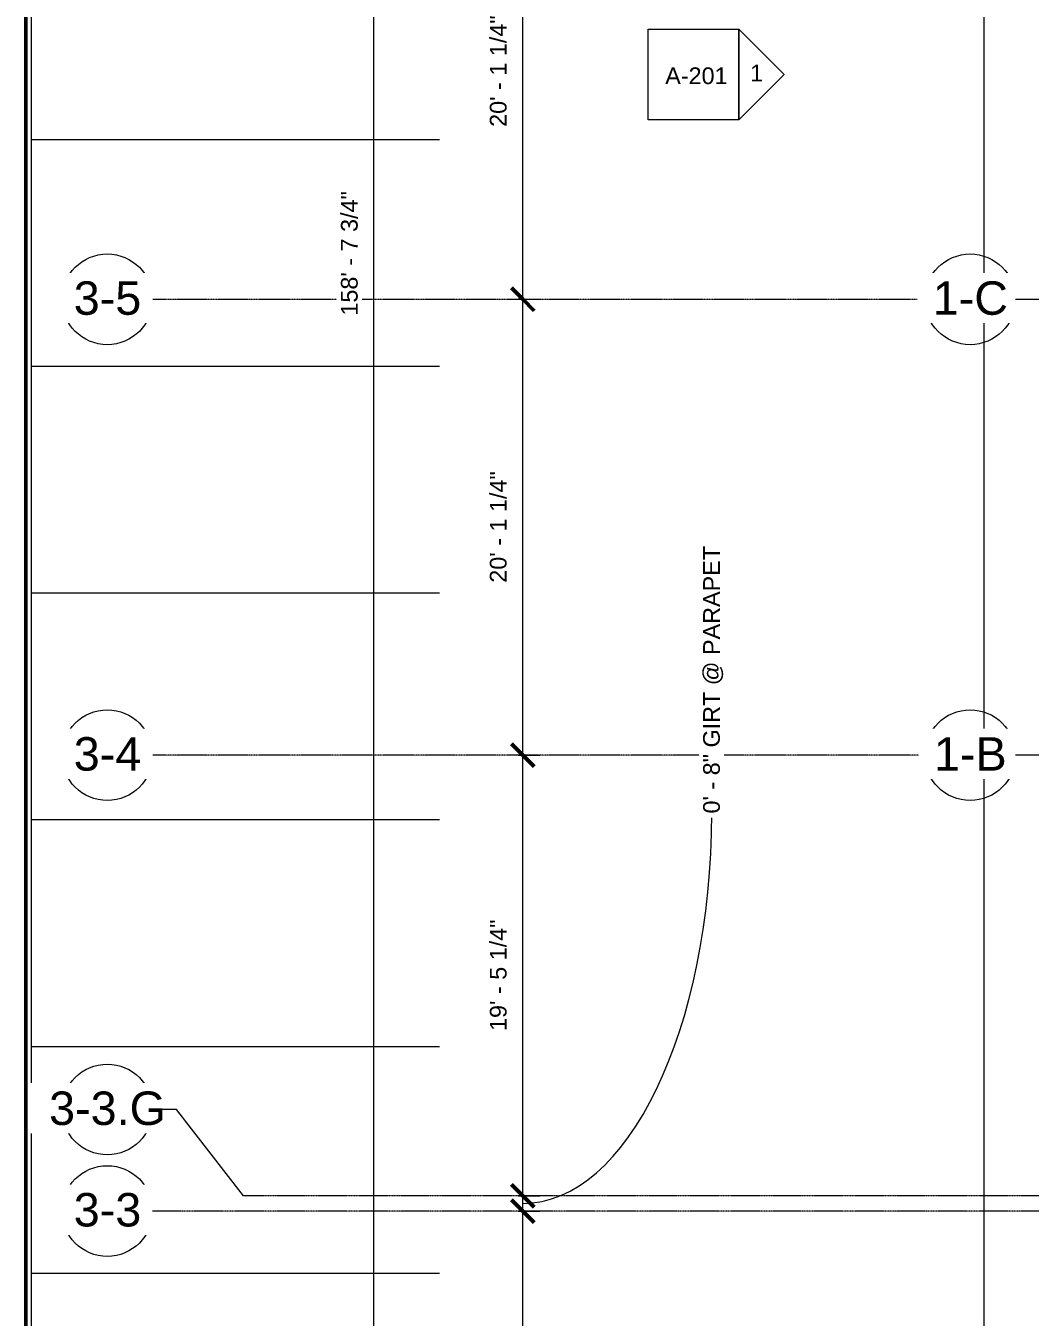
# Model space of a CAD drawing. Header units: inches. Extents: x 15537 to 31673, y -30778 to -16067.
# Drawn here: x 21404 to 21936, y -22406 to -21723 of the extents above; entities that cross this region are included whole.
import ezdxf

# ---------------------------------------------------------------- set-up
doc = ezdxf.new("R2010")
doc.units = ezdxf.units.IN
doc.header["$MEASUREMENT"] = 0
doc.linetypes.add('Grid Line 1_2_', pattern=[0.875, 0.5, -0.125, 0.125, -0.125])
doc.linetypes.add('Hidden', pattern=[0.28125, 0.1875, -0.09375])
for name, color, linetype, lineweight in [('A-ANNO-DIMS', 211, 'Continuous', 9), ('A-ANNO-DIMS-96', 211, 'Continuous', 9), ('A-PROP-SBCK', 71, 'Hidden', 50), ('Conc', 7, 'Continuous', 9), ('G-ANNO-SYMB', 111, 'Continuous', 9), ('PAINT', 190, 'Continuous', 9), ('S-GRID', 1, 'Continuous', 9), ('S-GRID-IDEN', 1, 'Continuous', 9)]:
    doc.layers.add(name, color=color, linetype=linetype, lineweight=lineweight)
doc.styles.add('Arial', font='arial.ttf', dxfattribs={"height": 17.703593})
doc.styles.add('Arial_1', font='arial.ttf', dxfattribs={"height": 8.851796})
doc.dimstyles.new('Linear_-_3_32__Arial', dxfattribs={"dimscale": 12, "dimtxt": 9, "dimasz": 1, "dimexe": 0.75, "dimexo": 0.5, "dimgap": 0.5, "dimtad": 1, "dimdec": 4, "dimrnd": 0.0625, "dimzin": 1, "dimdsep": 46, "dimlunit": 4, "dimtxsty": 'Arial_1', "dimblk1": 'OBLIQUE', "dimblk2": 'OBLIQUE', "dimsah": 1, "dimcen": 0.09, "dimdle": 0.75, "dimazin": 0, "dimtfac": 1, "dimtdec": 4, "dimtix": 1, "dimtmove": 1, "dimatfit": 3, "dimfxl": 1, "dimtvp": 1, "dimtfill": 1, "dimfrac": 2, "dimtolj": 1, "dimtzin": 0, "dimarcsym": 2})
doc.dimstyles.new('Linear_-_3_32__Arial_1', dxfattribs={"dimscale": 12, "dimtxt": 9, "dimasz": 1, "dimexe": 0.75, "dimexo": 0.5, "dimgap": 0.5, "dimtad": 1, "dimdec": 4, "dimrnd": 0.0625, "dimzin": 1, "dimdsep": 46, "dimlunit": 4, "dimtxsty": 'Arial_1', "dimblk1": 'OBLIQUE', "dimblk2": 'OBLIQUE', "dimsah": 1, "dimcen": 0.09, "dimdle": 0.75, "dimazin": 0, "dimtfac": 1, "dimtdec": 4, "dimtix": 1, "dimtmove": 0, "dimatfit": 3, "dimfxl": 1, "dimtvp": 1, "dimtfill": 1, "dimfrac": 2, "dimtolj": 1, "dimtzin": 0, "dimarcsym": 2})

# ---------------------------------------------------------------- blocks, each defined once
blk = doc.blocks.new('Grid - Grid Head - Circle-14747-First Floor Plan - Enlarged')
at = {"layer": 'S-GRID-IDEN'}
blk.add_circle((0, 0), 0.25, dxfattribs=at)
blk = doc.blocks.new('Elevation - Detail Number-93309-First Floor Plan - Enlarged')
at = {"layer": 'G-ANNO-SYMB'}
for p, q in [((-0.25, -0.25), (-0.25, 0.25)), ((-0.25, 0.25), (0.25, 0.25)), ((0.25, 0.25), (0.25, -0.25)), ((0.25, -0.25), (-0.25, -0.25))]:
    blk.add_line(p, q, dxfattribs=at)
blk = doc.blocks.new('Elevation - Detail Number-93036-First Floor Plan - Enlarged')
at = {"layer": 'G-ANNO-SYMB'}
for p, q in [((0, 0.25), (-0.25, 0)), ((0.25, 0), (0, 0.25)), ((-0.25, 0), (0.25, 0))]:
    blk.add_line(p, q, dxfattribs=at)
blk = doc.blocks.new('DIMBLOCK3-First Floor Plan - Enlarged')
at = {"layer": 'A-ANNO-DIMS-96', "lineweight": 50}
for p, q in [((21667.29, -22350.05), (21661.29, -22344.05)), ((21667.29, -22350.05), (21673.29, -22356.05)), ((21667.29, -22543.05), (21661.29, -22537.05)), ((21667.29, -22543.05), (21673.29, -22549.05))]:
    blk.add_line(p, q, dxfattribs=at)
at = {"layer": 'A-ANNO-DIMS-96'}
for p, q in [((21664.81, -22350.05), (21676.29, -22350.05)), ((21667.29, -22350.05), (21664.81, -22350.05)), ((21667.29, -22543.05), (21667.29, -22350.05)), ((21664.81, -22543.05), (21676.29, -22543.05)), ((21667.29, -22543.05), (21664.81, -22543.05))]:
    blk.add_line(p, q, dxfattribs=at)
at = {"layer": 'A-ANNO-DIMS-96', "color": 0, "insert": (21649.81, -22465.66), "char_height": 8.852, "width": 45.8585, "attachment_point": 1, "rotation": 90, "line_spacing_factor": 0.938532, "style": 'Arial_1', "bg_fill": 3, "box_fill_scale": 1.25, "bg_fill_color": 0, "bg_fill_transparency": 0}
blk.add_mtext('16\' - 1"', dxfattribs=at)
blk = doc.blocks.new('_Oblique')
at = {"color": 0, "linetype": 'ByBlock', "lineweight": -2}
blk.add_line((-0.5, -0.5), (0.5, 0.5), dxfattribs=at)
blk = doc.blocks.new('DIMBLOCK4-First Floor Plan - Enlarged')
at = {"layer": 'A-ANNO-DIMS-96', "lineweight": 50}
for p, q in [((21667.29, -22342.05), (21661.29, -22336.05)), ((21667.29, -22350.05), (21661.29, -22344.05)), ((21667.29, -22342.05), (21673.29, -22348.05)), ((21667.29, -22350.05), (21673.29, -22356.05))]:
    blk.add_line(p, q, dxfattribs=at)
at = {"layer": 'A-ANNO-DIMS-96'}
for p, q in [((21664.81, -22342.05), (21676.29, -22342.05)), ((21667.29, -22342.05), (21664.81, -22342.05)), ((21667.29, -22350.05), (21667.29, -22342.05)), ((21664.81, -22350.05), (21676.29, -22350.05)), ((21667.29, -22350.05), (21664.81, -22350.05))]:
    blk.add_line(p, q, dxfattribs=at)
blk.add_ellipse((21667.29, -22139.67), major_axis=(0, 206.39), ratio=0.484268, start_param=3.141593, end_param=4.712389, dxfattribs=at)
at = {"layer": 'A-ANNO-DIMS-96', "color": 0, "insert": (21762.68, -22139.67), "char_height": 8.8518, "width": 168.9785, "attachment_point": 1, "rotation": 90, "line_spacing_factor": 0.938532, "style": 'Arial_1', "bg_fill": 3, "box_fill_scale": 1.25, "bg_fill_color": 0, "bg_fill_transparency": 0}
blk.add_mtext('0\' - 8" GIRT @ PARAPET', dxfattribs=at)
blk = doc.blocks.new('DIMBLOCK5-First Floor Plan - Enlarged')
at = {"layer": 'A-ANNO-DIMS-96', "lineweight": 50}
for p, q in [((21667.29, -22108.8), (21661.29, -22102.8)), ((21667.29, -22108.8), (21673.29, -22114.8)), ((21667.29, -22342.05), (21661.29, -22336.05)), ((21667.29, -22342.05), (21673.29, -22348.05))]:
    blk.add_line(p, q, dxfattribs=at)
at = {"layer": 'A-ANNO-DIMS-96'}
for p, q in [((21664.81, -22108.8), (21676.29, -22108.8)), ((21667.29, -22108.8), (21664.81, -22108.8)), ((21667.29, -22342.05), (21667.29, -22108.8)), ((21664.81, -22342.05), (21676.29, -22342.05)), ((21667.29, -22342.05), (21664.81, -22342.05))]:
    blk.add_line(p, q, dxfattribs=at)
at = {"layer": 'A-ANNO-DIMS-96', "color": 0, "insert": (21649.81, -22254.78), "char_height": 8.8518, "width": 70.4492, "attachment_point": 1, "rotation": 90, "line_spacing_factor": 0.938532, "style": 'Arial_1', "bg_fill": 3, "box_fill_scale": 1.25, "bg_fill_color": 0, "bg_fill_transparency": 0}
blk.add_mtext('19\' - 5 1/4"', dxfattribs=at)
blk = doc.blocks.new('DIMBLOCK6-First Floor Plan - Enlarged')
at = {"layer": 'A-ANNO-DIMS-96', "lineweight": 50}
for p, q in [((21667.29, -21867.55), (21661.29, -21861.55)), ((21667.29, -21867.55), (21673.29, -21873.55)), ((21667.29, -22108.8), (21661.29, -22102.8)), ((21667.29, -22108.8), (21673.29, -22114.8))]:
    blk.add_line(p, q, dxfattribs=at)
at = {"layer": 'A-ANNO-DIMS-96'}
for p, q in [((21664.81, -21867.55), (21676.29, -21867.55)), ((21667.29, -21867.55), (21664.81, -21867.55)), ((21667.29, -22108.8), (21667.29, -21867.55)), ((21664.81, -22108.8), (21676.29, -22108.8)), ((21667.29, -22108.8), (21664.81, -22108.8))]:
    blk.add_line(p, q, dxfattribs=at)
at = {"layer": 'A-ANNO-DIMS-96', "color": 0, "insert": (21649.81, -22017.53), "char_height": 8.8518, "width": 70.4492, "attachment_point": 1, "rotation": 90, "line_spacing_factor": 0.938532, "style": 'Arial_1', "bg_fill": 3, "box_fill_scale": 1.25, "bg_fill_color": 0, "bg_fill_transparency": 0}
blk.add_mtext('20\' - 1 1/4"', dxfattribs=at)
blk = doc.blocks.new('DIMBLOCK7-First Floor Plan - Enlarged')
at = {"layer": 'A-ANNO-DIMS-96', "lineweight": 50}
for p, q in [((21667.29, -21626.3), (21661.29, -21620.3)), ((21667.29, -21626.3), (21673.29, -21632.3)), ((21667.29, -21867.55), (21661.29, -21861.55)), ((21667.29, -21867.55), (21673.29, -21873.55))]:
    blk.add_line(p, q, dxfattribs=at)
at = {"layer": 'A-ANNO-DIMS-96'}
for p, q in [((21664.81, -21626.3), (21676.29, -21626.3)), ((21667.29, -21626.3), (21664.81, -21626.3)), ((21667.29, -21867.55), (21667.29, -21626.3)), ((21664.81, -21867.55), (21676.29, -21867.55)), ((21667.29, -21867.55), (21664.81, -21867.55))]:
    blk.add_line(p, q, dxfattribs=at)
at = {"layer": 'A-ANNO-DIMS-96', "color": 0, "insert": (21649.81, -21776.28), "char_height": 8.8518, "width": 70.4492, "attachment_point": 1, "rotation": 90, "line_spacing_factor": 0.938532, "style": 'Arial_1', "bg_fill": 3, "box_fill_scale": 1.25, "bg_fill_color": 0, "bg_fill_transparency": 0}
blk.add_mtext('20\' - 1 1/4"', dxfattribs=at)
blk = doc.blocks.new('DIMBLOCK43-First Floor Plan - Enlarged')
at = {"layer": 'A-ANNO-DIMS-96'}
for p, q in [((21588.48, -22804.3), (21588.48, -20882.55)), ((21586, -20891.55), (21597.48, -20891.55)), ((21588.48, -20891.55), (21586, -20891.55)), ((21586, -22795.3), (21597.48, -22795.3)), ((21588.48, -22795.3), (21586, -22795.3))]:
    blk.add_line(p, q, dxfattribs=at)
at = {"layer": 'A-ANNO-DIMS-96', "lineweight": 50}
for p, q in [((21588.48, -20891.55), (21582.48, -20885.55)), ((21588.48, -20891.55), (21594.48, -20897.55)), ((21588.48, -22795.3), (21582.48, -22789.3)), ((21588.48, -22795.3), (21594.48, -22801.3))]:
    blk.add_line(p, q, dxfattribs=at)
at = {"layer": 'A-ANNO-DIMS-96', "color": 0, "insert": (21571, -21876.17), "char_height": 8.8518, "width": 78.5908, "attachment_point": 1, "rotation": 90, "line_spacing_factor": 0.938532, "style": 'Arial_1', "bg_fill": 3, "box_fill_scale": 1.25, "bg_fill_color": 0, "bg_fill_transparency": 0}
blk.add_mtext('158\' - 7 3/4"', dxfattribs=at)

msp = doc.modelspace()

# ---------------------------------------------------------------- linework, layer by layer
at = {"layer": 'A-PROP-SBCK'}
msp.add_line((21404.23523, -23401.2537), (21404.23523, -19438.18055), dxfattribs=at)
at = {"layer": 'Conc'}
for p, q in [((21911.23523, -19983.10055), (21911.23523, -22983.08555)), ((21407.23523, -22923.08555), (21407.23523, -19989.33555))]:
    msp.add_line(p, q, dxfattribs=at)
at = {"layer": 'PAINT'}
for p, q in [((21623.23523, -21783.08555), (21407.23523, -21783.08555)), ((21623.23523, -21903.08555), (21407.23523, -21903.08555)), ((21623.23523, -22023.08555), (21407.23523, -22023.08555)), ((21623.23523, -22143.08555), (21407.23523, -22143.08555)), ((21623.23523, -22263.08555), (21407.23523, -22263.08555)), ((21623.23523, -22383.08555), (21407.23523, -22383.08555))]:
    msp.add_line(p, q, dxfattribs=at)

# ---------------------------------------------------------------- block references
at = {"layer": 'G-ANNO-SYMB', "xscale": 95.99999999999994, "yscale": 95.99999999999994, "zscale": 95.99999999999994}
msp.add_blockref('Elevation - Detail Number-93309-First Floor Plan - Enlarged', (21757.52774, -21748.61306), dxfattribs=at)
at = {"layer": 'S-GRID-IDEN', "xscale": 95.99999999999994, "yscale": 95.99999999999994, "zscale": 95.99999999999994}
for p, rotation in [((21447.35909, -21867.55281), 89.99999999999984), ((21904.01523, -21867.55281), 89.99999999999984), ((21447.35909, -22108.80281), 89.99999999999984), ((21904.01523, -22108.80281), 89.99999999999984), ((21447.35909, -22296.32882), 89.9999999999999), ((21447.35909, -22350.05281), 89.9999999999999)]:
    msp.add_blockref('Grid - Grid Head - Circle-14747-First Floor Plan - Enlarged', p, dxfattribs=dict(at, rotation=rotation))

# ---------------------------------------------------------------- next in the draw order: texts
at = {"layer": 'G-ANNO-SYMB', "insert": (21759.12531, -21744.79962), "char_height": 8.851796, "width": 39.312, "attachment_point": 2, "line_spacing_factor": 0.938532, "style": 'Arial_1', "bg_fill": 3, "box_fill_scale": 1.25, "bg_fill_color": 0, "bg_fill_transparency": 0}
msp.add_mtext('A-201', dxfattribs=at)
at = {"layer": 'S-GRID-IDEN', "char_height": 17.703593, "attachment_point": 2, "line_spacing_factor": 0.938532, "style": 'Arial', "bg_fill": 3, "box_fill_scale": 1.25, "bg_fill_color": 0, "bg_fill_transparency": 0}
for s, insert, width in [('3-5', (21447.45658, -21858.02306), 42.552), ('3-4', (21447.45658, -22099.27306), 42.552), ('3-3.G', (21447.45658, -22286.79907), 73.656), ('3-3', (21447.45658, -22340.52306), 42.552)]:
    msp.add_mtext(s, dxfattribs=dict(at, insert=insert, width=width))

# ---------------------------------------------------------------- next in the draw order: linework, layer by layer
at = {"layer": 'S-GRID', "linetype": 'Grid Line 1_2_'}
for p, q in [((26427.34156, -21867.55281), (21471.35909, -21867.55281)), ((26427.34156, -22108.80281), (21471.35909, -22108.80281)), ((22765.01217, -22350.05281), (21471.35909, -22350.05281))]:
    msp.add_line(p, q, dxfattribs=at)
at = {"layer": 'S-GRID'}
for p, q in [((21483.89365, -22296.32882), (21471.35909, -22296.32882)), ((21519.35909, -22342.05281), (21483.89365, -22296.32882))]:
    msp.add_line(p, q, dxfattribs=at)

# ---------------------------------------------------------------- next in the draw order: block references
at = {"layer": 'G-ANNO-SYMB', "extrusion": (0, 0, -1), "xscale": 95.99999999999994, "yscale": 95.99999999999994, "zscale": 95.99999999999994, "rotation": 90.00000000002636}
msp.add_blockref('Elevation - Detail Number-93036-First Floor Plan - Enlarged', (-21781.52774, -21748.61306), dxfattribs=at)

# ---------------------------------------------------------------- next in the draw order: texts
at = {"layer": 'G-ANNO-SYMB', "insert": (21790.98349, -21743.32789), "char_height": 8.8518, "width": 8.208, "attachment_point": 2, "line_spacing_factor": 0.938532, "style": 'Arial_1', "bg_fill": 3, "box_fill_scale": 1.25, "bg_fill_color": 0, "bg_fill_transparency": 0}
msp.add_mtext('1', dxfattribs=at)
at = {"layer": 'S-GRID-IDEN', "char_height": 17.703593, "attachment_point": 2, "line_spacing_factor": 0.938532, "style": 'Arial', "bg_fill": 3, "box_fill_scale": 1.25, "bg_fill_color": 0, "bg_fill_transparency": 0}
for s, insert, width in [('1-C', (21904.11272, -21858.02306), 47.304), ('1-B', (21904.11272, -22099.27306), 45.792)]:
    msp.add_mtext(s, dxfattribs=dict(at, insert=insert, width=width))

# ---------------------------------------------------------------- next in the draw order: dimensions: what is measured, and where the dimension line sits
at = {"layer": 'A-ANNO-DIMS'}
dim = msp.add_linear_dim(base=(21667.29342, -22350.05281), p1=(21658.80814, -22543.05281), p2=(21658.80814, -22350.05281), angle=90, dimstyle='Linear_-_3_32__Arial_1', override={"dimpost": '<>', "dimfxl": 193}, dxfattribs=at)
dim.commit()
dim.dimension.update_dxf_attribs({"geometry": 'DIMBLOCK3-First Floor Plan - Enlarged', "text_midpoint": (21656.77393, -22446.55281)})

# ---------------------------------------------------------------- next in the draw order: linework, layer by layer
at = {"layer": 'S-GRID', "linetype": 'Grid Line 1_2_'}
for p, q in [((27097.46684, -21867.55281), (21928.01523, -21867.55281)), ((27097.46684, -22108.80281), (21928.01523, -22108.80281))]:
    msp.add_line(p, q, dxfattribs=at)

# ---------------------------------------------------------------- next in the draw order: dimensions: what is measured, and where the dimension line sits
at = {"layer": 'A-ANNO-DIMS'}
dim = msp.add_linear_dim(base=(21667.29342, -22342.05281), p1=(21658.80814, -22350.05281), p2=(21658.80814, -22342.05281), angle=90, dimstyle='Linear_-_3_32__Arial', override={"dimpost": '<>GIRT @ PARAPET', "dimfxl": 8}, dxfattribs=at)
dim.commit()
dim.dimension.update_dxf_attribs({"geometry": 'DIMBLOCK4-First Floor Plan - Enlarged', "text_midpoint": (21768.58081, -22055.17839), "dimtype": 160, "text_rotation": 90})

# ---------------------------------------------------------------- next in the draw order: dimensions: what is measured, and where the dimension line sits
dim = msp.add_linear_dim(base=(21667.29342, -22108.80281), p1=(21658.80814, -22342.05281), p2=(21658.80814, -22108.80281), angle=90, dimstyle='Linear_-_3_32__Arial_1', override={"dimpost": '<>', "dimfxl": 233.25}, dxfattribs=at)
dim.commit()
dim.dimension.update_dxf_attribs({"geometry": 'DIMBLOCK5-First Floor Plan - Enlarged', "text_midpoint": (21656.71657, -22225.42781)})

# ---------------------------------------------------------------- next in the draw order: linework, layer by layer
at = {"layer": 'S-GRID', "linetype": 'Grid Line 1_2_'}
msp.add_line((22765.01217, -22342.05281), (21519.35909, -22342.05281), dxfattribs=at)

# ---------------------------------------------------------------- next in the draw order: dimensions: what is measured, and where the dimension line sits
at = {"layer": 'A-ANNO-DIMS'}
dim = msp.add_linear_dim(base=(21667.29342, -21867.55281), p1=(21658.80814, -22108.80281), p2=(21658.80814, -21867.55281), angle=90, dimstyle='Linear_-_3_32__Arial_1', override={"dimpost": '<>', "dimfxl": 241.25}, dxfattribs=at)
dim.commit()
dim.dimension.update_dxf_attribs({"geometry": 'DIMBLOCK6-First Floor Plan - Enlarged', "text_midpoint": (21656.71657, -21988.17781)})

# ---------------------------------------------------------------- next in the draw order: dimensions: what is measured, and where the dimension line sits
for base, p1, p2, override, picture, middle in [((21588.48258, -20891.55281), (21579.99729, -22795.30281), (21579.99729, -20891.55281), {"dimpost": '<>', "dimfxl": 1903.75}, 'DIMBLOCK43-First Floor Plan - Enlarged', (21577.90271, -21843.42781)), ((21667.29342, -21626.30281), (21658.80814, -21867.55281), (21658.80814, -21626.30281), {"dimpost": '<>', "dimfxl": 241.25}, 'DIMBLOCK7-First Floor Plan - Enlarged', (21656.71657, -21746.92781))]:
    dim = msp.add_linear_dim(base=base, p1=p1, p2=p2, angle=90, dimstyle='Linear_-_3_32__Arial_1', override=override, dxfattribs=at)
    dim.commit()
    dim.dimension.update_dxf_attribs({"geometry": picture, "text_midpoint": middle})

doc.saveas('drawing.dxf')
